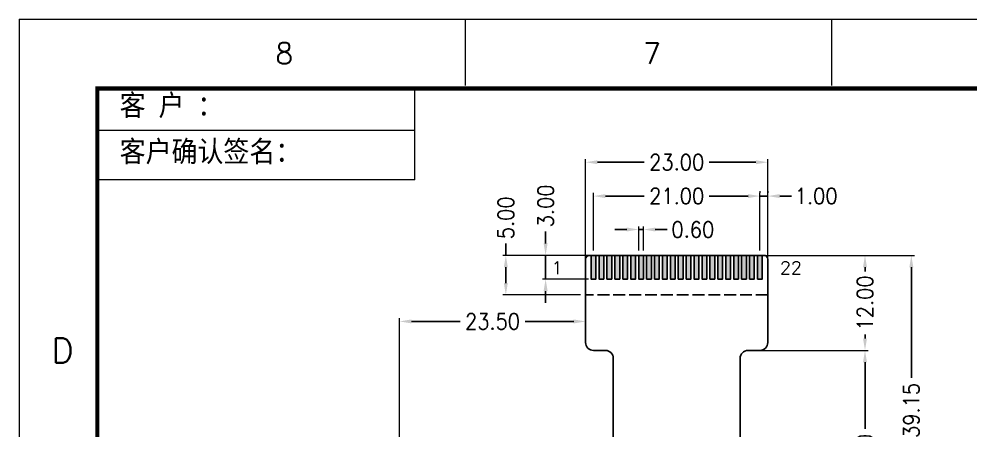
# Model space of a CAD drawing. Header units: millimetres. Extents: x 2413 to 2805, y 744 to 1021.
# Drawn here: x 2412.8 to 2533, y 969.4 to 1021.4 of the extents above; entities that cross this region are included whole.
import ezdxf

# ---------------------------------------------------------------- set-up
doc = ezdxf.new("R2010")
doc.units = ezdxf.units.MM
doc.linetypes.add('HIDDEN', pattern=[4, 3, -1])
doc.layers.add('D', color=4, linetype='Continuous')
doc.layers.add('F', color=2, linetype='Continuous')
doc.styles.add('ROMANS', font='romans.shx', dxfattribs={"width": 0.9})
doc.dimstyles.new('ISO-25-1', dxfattribs={"dimtxt": 2, "dimasz": 1.5, "dimexe": 0.4, "dimexo": 0.625, "dimgap": 0.5, "dimtad": 0, "dimzin": 1, "dimdsep": 46, "dimtxsty": 'ROMANS', "dimcen": 2.5, "dimclrd": 4, "dimclre": 4, "dimclrt": 4, "dimadec": 0, "dimazin": 0, "dimtfac": 1, "dimtmove": 0, "dimatfit": 3, "dimfxl": 1, "dimlwe": 0, "dimarcsym": 0})

# ---------------------------------------------------------------- blocks, each defined once
blk = doc.blocks.new('*D180')
at = {"layer": 'D', "color": 0, "lineweight": 0}
for p, q in [((2460.84, 957.39), (2460.84, 983.63)), ((2484.34, 983.58), (2484.34, 983.63))]:
    blk.add_line(p, q, dxfattribs=at)
at = {"layer": 'D', "color": 0, "lineweight": -2}
for p, q in [((2462.34, 983.23), (2468.49, 983.23)), ((2482.84, 983.23), (2476.69, 983.23))]:
    blk.add_line(p, q, dxfattribs=at)
at = {"layer": 'D', "color": 0}
for points in [[(2462.34, 983.48), (2462.34, 982.98), (2460.84, 983.23)], [(2482.84, 983.48), (2482.84, 982.98), (2484.34, 983.23)]]:
    blk.add_solid(points, dxfattribs=at)
at = {"layer": 'Defpoints', "color": 0}
for p in [(2484.34, 983.23), (2484.34, 982.96), (2460.84, 956.76)]:
    blk.add_point(p, dxfattribs=at)
at = {"layer": 'D', "color": 0, "insert": (2472.59, 983.23), "char_height": 2, "attachment_point": 5, "style": 'ROMANS'}
blk.add_mtext('23.50', dxfattribs=at)
blk = doc.blocks.new('*D181')
at = {"layer": 'D', "color": 0, "lineweight": 0}
for p, q in [((2491.04, 992.2), (2491.04, 995.23)), ((2491.64, 992.2), (2491.64, 995.23))]:
    blk.add_line(p, q, dxfattribs=at)
at = {"layer": 'D', "color": 0, "lineweight": -2}
for p, q in [((2489.54, 994.83), (2488.04, 994.83)), ((2491.04, 994.83), (2491.64, 994.83)), ((2493.14, 994.83), (2494.64, 994.83))]:
    blk.add_line(p, q, dxfattribs=at)
at = {"layer": 'D', "color": 0}
for points in [[(2489.54, 995.08), (2489.54, 994.58), (2491.04, 994.83)], [(2493.14, 995.08), (2493.14, 994.58), (2491.64, 994.83)]]:
    blk.add_solid(points, dxfattribs=at)
at = {"layer": 'Defpoints', "color": 0}
for p in [(2491.64, 994.83), (2491.04, 991.57), (2491.64, 991.57)]:
    blk.add_point(p, dxfattribs=at)
at = {"layer": 'D', "color": 0, "insert": (2497.88, 994.83), "char_height": 2, "attachment_point": 5, "style": 'ROMANS'}
blk.add_mtext('0.60', dxfattribs=at)
blk = doc.blocks.new('*D182')
at = {"layer": 'D', "color": 0, "lineweight": 0}
for p, q in [((2485.34, 992.2), (2485.34, 999.45)), ((2506.34, 992.2), (2506.34, 999.45))]:
    blk.add_line(p, q, dxfattribs=at)
at = {"layer": 'D', "color": 0, "lineweight": -2}
for p, q in [((2486.84, 999.05), (2491.74, 999.05)), ((2504.84, 999.05), (2499.94, 999.05))]:
    blk.add_line(p, q, dxfattribs=at)
at = {"layer": 'D', "color": 0}
for points in [[(2486.84, 999.3), (2486.84, 998.8), (2485.34, 999.05)], [(2504.84, 999.3), (2504.84, 998.8), (2506.34, 999.05)]]:
    blk.add_solid(points, dxfattribs=at)
at = {"layer": 'Defpoints', "color": 0}
for p in [(2506.34, 999.05), (2485.34, 991.57), (2506.34, 991.57)]:
    blk.add_point(p, dxfattribs=at)
at = {"layer": 'D', "color": 0, "insert": (2495.84, 999.05), "char_height": 2, "attachment_point": 5, "style": 'ROMANS'}
blk.add_mtext('21.00', dxfattribs=at)
blk = doc.blocks.new('*D183')
at = {"layer": 'D', "color": 0, "lineweight": 0}
for p, q in [((2484.34, 990.37), (2484.34, 1003.72)), ((2507.34, 990.37), (2507.34, 1003.72))]:
    blk.add_line(p, q, dxfattribs=at)
at = {"layer": 'D', "color": 0, "lineweight": -2}
for p, q in [((2485.84, 1003.32), (2491.74, 1003.32)), ((2505.84, 1003.32), (2499.94, 1003.32))]:
    blk.add_line(p, q, dxfattribs=at)
at = {"layer": 'D', "color": 0}
for points in [[(2485.84, 1003.57), (2485.84, 1003.07), (2484.34, 1003.32)], [(2505.84, 1003.57), (2505.84, 1003.07), (2507.34, 1003.32)]]:
    blk.add_solid(points, dxfattribs=at)
at = {"layer": 'Defpoints', "color": 0}
for p in [(2507.34, 1003.32), (2484.34, 989.75), (2507.34, 989.75)]:
    blk.add_point(p, dxfattribs=at)
at = {"layer": 'D', "color": 0, "insert": (2495.84, 1003.32), "char_height": 2, "attachment_point": 5, "style": 'ROMANS'}
blk.add_mtext('23.00', dxfattribs=at)
blk = doc.blocks.new('*D184')
at = {"layer": 'D', "color": 0, "lineweight": -2}
for p, q in [((2504.84, 999.05), (2503.34, 999.05)), ((2506.34, 999.05), (2507.34, 999.05)), ((2508.84, 999.05), (2510.34, 999.05))]:
    blk.add_line(p, q, dxfattribs=at)
at = {"layer": 'D', "color": 0, "lineweight": 0}
for p, q in [((2506.34, 999.68), (2506.34, 999.45)), ((2507.34, 999.68), (2507.34, 999.45))]:
    blk.add_line(p, q, dxfattribs=at)
at = {"layer": 'D', "color": 0}
for points in [[(2504.84, 999.3), (2504.84, 998.8), (2506.34, 999.05)], [(2508.84, 999.3), (2508.84, 998.8), (2507.34, 999.05)]]:
    blk.add_solid(points, dxfattribs=at)
at = {"layer": 'Defpoints', "color": 0}
for p in [(2506.34, 999.05), (2507.34, 999.05), (2507.34, 999.05)]:
    blk.add_point(p, dxfattribs=at)
at = {"layer": 'D', "color": 0, "insert": (2513.45, 999.05), "char_height": 2, "attachment_point": 5, "style": 'ROMANS'}
blk.add_mtext('1.00', dxfattribs=at)
blk = doc.blocks.new('*D185')
at = {"layer": 'D', "color": 0, "lineweight": -2}
for p, q in [((2479.29, 993.07), (2479.29, 994.57)), ((2479.29, 988.57), (2479.29, 991.57)), ((2479.29, 987.07), (2479.29, 985.57))]:
    blk.add_line(p, q, dxfattribs=at)
at = {"layer": 'D', "color": 0, "lineweight": 0}
for p, q in [((2484.71, 991.57), (2478.89, 991.57)), ((2484.71, 988.57), (2478.89, 988.57))]:
    blk.add_line(p, q, dxfattribs=at)
at = {"layer": 'D', "color": 0}
for points in [[(2479.04, 993.07), (2479.54, 993.07), (2479.29, 991.57)], [(2479.04, 987.07), (2479.54, 987.07), (2479.29, 988.57)]]:
    blk.add_solid(points, dxfattribs=at)
at = {"layer": 'Defpoints', "color": 0}
for p in [(2479.29, 991.57), (2485.34, 991.57), (2485.34, 988.57)]:
    blk.add_point(p, dxfattribs=at)
at = {"layer": 'D', "color": 0, "insert": (2479.29, 997.81), "char_height": 2, "attachment_point": 5, "rotation": 90, "style": 'ROMANS'}
blk.add_mtext('3.00', dxfattribs=at)
blk = doc.blocks.new('*D186')
at = {"layer": 'D', "color": 0, "lineweight": -2}
for p, q in [((2474.27, 991.57), (2474.27, 993.07)), ((2474.27, 988.07), (2474.27, 990.07))]:
    blk.add_line(p, q, dxfattribs=at)
at = {"layer": 'D', "color": 0, "lineweight": 0}
for p, q in [((2483.71, 991.57), (2473.87, 991.57)), ((2483.71, 986.57), (2473.87, 986.57))]:
    blk.add_line(p, q, dxfattribs=at)
at = {"layer": 'D', "color": 0}
for points in [[(2474.02, 990.07), (2474.52, 990.07), (2474.27, 991.57)], [(2474.02, 988.07), (2474.52, 988.07), (2474.27, 986.57)]]:
    blk.add_solid(points, dxfattribs=at)
at = {"layer": 'Defpoints', "color": 0}
for p in [(2474.27, 991.57), (2484.34, 991.57), (2484.34, 986.57)]:
    blk.add_point(p, dxfattribs=at)
at = {"layer": 'D', "color": 0, "insert": (2474.27, 996.31), "char_height": 2, "attachment_point": 5, "rotation": 90, "style": 'ROMANS'}
blk.add_mtext('5.00', dxfattribs=at)
blk = doc.blocks.new('*D194')
at = {"layer": 'D', "color": 0, "lineweight": 0}
for p, q in [((2506.96, 991.57), (2525.86, 991.57)), ((2531.06, 952.42), (2525.06, 952.42))]:
    blk.add_line(p, q, dxfattribs=at)
at = {"layer": 'D', "color": 0, "lineweight": -2}
for p, q in [((2525.46, 990.07), (2525.46, 976.1)), ((2525.46, 953.92), (2525.46, 967.9))]:
    blk.add_line(p, q, dxfattribs=at)
at = {"layer": 'D', "color": 0}
for points in [[(2525.21, 990.07), (2525.71, 990.07), (2525.46, 991.57)], [(2525.21, 953.92), (2525.71, 953.92), (2525.46, 952.42)]]:
    blk.add_solid(points, dxfattribs=at)
at = {"layer": 'Defpoints', "color": 0}
for p in [(2506.34, 991.57), (2525.46, 991.57), (2531.69, 952.42)]:
    blk.add_point(p, dxfattribs=at)
at = {"layer": 'D', "color": 0, "insert": (2525.46, 972), "char_height": 2, "attachment_point": 5, "rotation": 90, "style": 'ROMANS'}
blk.add_mtext('39.15', dxfattribs=at)
blk = doc.blocks.new('*D212')
at = {"layer": 'D', "color": 0, "lineweight": 0}
for p, q in [((2506.26, 991.57), (2520.01, 991.57)), ((2506.21, 979.57), (2520.01, 979.57))]:
    blk.add_line(p, q, dxfattribs=at)
at = {"layer": 'D', "color": 0, "lineweight": -2}
for p, q in [((2519.61, 990.07), (2519.61, 989.54)), ((2519.61, 981.07), (2519.61, 981.6))]:
    blk.add_line(p, q, dxfattribs=at)
at = {"layer": 'D', "color": 0}
for points in [[(2519.36, 990.07), (2519.86, 990.07), (2519.61, 991.57)], [(2519.36, 981.07), (2519.86, 981.07), (2519.61, 979.57)]]:
    blk.add_solid(points, dxfattribs=at)
at = {"layer": 'Defpoints', "color": 0}
for p in [(2505.64, 991.57), (2519.61, 991.57), (2505.59, 979.57)]:
    blk.add_point(p, dxfattribs=at)
at = {"layer": 'D', "color": 0, "insert": (2519.61, 985.57), "char_height": 2, "attachment_point": 5, "rotation": 90, "style": 'ROMANS'}
blk.add_mtext('12.00', dxfattribs=at)
blk = doc.blocks.new('*D213')
at = {"layer": 'D', "color": 0, "lineweight": 0}
for p, q in [((2518.98, 979.57), (2519.21, 979.57)), ((2518.98, 951.57), (2519.21, 951.57))]:
    blk.add_line(p, q, dxfattribs=at)
at = {"layer": 'D', "color": 0, "lineweight": -2}
for p, q in [((2519.61, 978.07), (2519.61, 969.67)), ((2519.61, 953.07), (2519.61, 961.47))]:
    blk.add_line(p, q, dxfattribs=at)
at = {"layer": 'D', "color": 0}
for points in [[(2519.36, 978.07), (2519.86, 978.07), (2519.61, 979.57)], [(2519.36, 953.07), (2519.86, 953.07), (2519.61, 951.57)]]:
    blk.add_solid(points, dxfattribs=at)
at = {"layer": 'Defpoints', "color": 0}
for p in [(2519.61, 979.57), (2519.61, 951.57), (2519.61, 951.57)]:
    blk.add_point(p, dxfattribs=at)
at = {"layer": 'D', "color": 0, "insert": (2519.61, 965.57), "char_height": 2, "attachment_point": 5, "rotation": 90, "style": 'ROMANS'}
blk.add_mtext('28.00', dxfattribs=at)

msp = doc.modelspace()

# ---------------------------------------------------------------- hatches: boundary and pattern name
at = {"ltscale": 6.286513}
h = msp.add_hatch(color=256, dxfattribs=at)
h.paths.add_polyline_path([(2506.039, 991.571), (2506.639, 991.571), (2506.639, 988.571), (2506.039, 988.571)])
h.paths.add_polyline_path([(2505.039, 991.571), (2505.639, 991.571), (2505.639, 988.571), (2505.039, 988.571)])
h.paths.add_polyline_path([(2504.039, 991.571), (2504.639, 991.571), (2504.639, 988.571), (2504.039, 988.571)])
h.paths.add_polyline_path([(2503.039, 991.571), (2503.639, 991.571), (2503.639, 988.571), (2503.039, 988.571)])
h.paths.add_polyline_path([(2502.039, 991.571), (2502.639, 991.571), (2502.639, 988.571), (2502.039, 988.571)])
h.paths.add_polyline_path([(2501.039, 991.571), (2501.639, 991.571), (2501.639, 988.571), (2501.039, 988.571)])
h.paths.add_polyline_path([(2500.039, 991.571), (2500.639, 991.571), (2500.639, 988.571), (2500.039, 988.571)])
h.paths.add_polyline_path([(2499.039, 991.571), (2499.639, 991.571), (2499.639, 988.571), (2499.039, 988.571)])
h.paths.add_polyline_path([(2498.039, 991.571), (2498.639, 991.571), (2498.639, 988.571), (2498.039, 988.571)])
h.paths.add_polyline_path([(2497.039, 991.571), (2497.639, 991.571), (2497.639, 988.571), (2497.039, 988.571)])
h.paths.add_polyline_path([(2496.039, 991.571), (2496.639, 991.571), (2496.639, 988.571), (2496.039, 988.571)])
h.paths.add_polyline_path([(2495.039, 991.571), (2495.639, 991.571), (2495.639, 988.571), (2495.039, 988.571)])
h.paths.add_polyline_path([(2494.039, 991.571), (2494.639, 991.571), (2494.639, 988.571), (2494.039, 988.571)])
h.paths.add_polyline_path([(2493.039, 991.571), (2493.639, 991.571), (2493.639, 988.571), (2493.039, 988.571)])
h.paths.add_polyline_path([(2492.039, 991.571), (2492.639, 991.571), (2492.639, 988.571), (2492.039, 988.571)])
h.paths.add_polyline_path([(2491.039, 991.571), (2491.639, 991.571), (2491.639, 988.571), (2491.039, 988.571)])
h.paths.add_polyline_path([(2490.039, 991.571), (2490.639, 991.571), (2490.639, 988.571), (2490.039, 988.571)])
h.paths.add_polyline_path([(2489.039, 991.571), (2489.639, 991.571), (2489.639, 988.571), (2489.039, 988.571)])
h.paths.add_polyline_path([(2488.039, 991.571), (2488.639, 991.571), (2488.639, 988.571), (2488.039, 988.571)])
h.paths.add_polyline_path([(2487.039, 991.571), (2487.639, 991.571), (2487.639, 988.571), (2487.039, 988.571)])
h.paths.add_polyline_path([(2486.039, 991.571), (2486.639, 991.571), (2486.639, 988.571), (2486.039, 988.571)])
h.paths.add_polyline_path([(2485.039, 991.571), (2485.639, 991.571), (2485.639, 988.571), (2485.039, 988.571)])
edge = h.paths.add_edge_path()
edge.add_line((2495.639, 991.571), (2496.039, 991.571))
edge.add_line((2484.839, 991.571), (2506.839, 991.571))

# ---------------------------------------------------------------- linework, layer by layer
at = {"layer": 'D', "color": 0, "linetype": 'ByBlock', "lineweight": 0}
for p, q in [((2412.816, 1021.389), (2412.816, 744.07)), ((2412.816, 1021.389), (2805.013, 1021.389)), ((2469.121, 1021.389), (2469.121, 1013.002)), ((2515.378, 1021.389), (2515.378, 1013.002)), ((2462.763, 1001.084), (2462.763, 1012.614)), ((2462.763, 1007.345), (2422.691, 1007.345)), ((2462.763, 1001.084), (2422.691, 1001.084))]:
    msp.add_line(p, q, dxfattribs=at)
at = {"layer": 'D', "color": 0, "linetype": 'ByBlock', "lineweight": 0, "const_width": 0.515}
msp.add_lwpolyline([(2793.286, 1012.621), (2422.691, 1012.621), (2422.691, 752.838), (2793.286, 752.838), (2793.286, 1012.621)], dxfattribs=at)
at = {"layer": 'F', "ltscale": 6.286513}
for p, q in [((2484.839, 991.571), (2506.839, 991.571)), ((2495.639, 991.571), (2496.039, 991.571)), ((2484.339, 991.071), (2484.339, 980.571)), ((2507.339, 991.071), (2507.339, 980.571)), ((2485.339, 979.571), (2486.839, 979.571)), ((2504.839, 979.571), (2506.339, 979.571)), ((2487.839, 978.571), (2487.839, 949.571)), ((2503.839, 978.571), (2503.839, 949.571))]:
    msp.add_line(p, q, dxfattribs=at)
at = {"layer": 'F', "linetype": 'HIDDEN', "ltscale": 0.5}
msp.add_line((2507.339, 986.571), (2484.339, 986.571), dxfattribs=at)
at = {"layer": 'F', "ltscale": 6.286513}
for points in [[(2485.039, 991.571), (2485.639, 991.571), (2485.639, 988.571), (2485.039, 988.571)], [(2486.039, 991.571), (2486.639, 991.571), (2486.639, 988.571), (2486.039, 988.571)], [(2487.039, 991.571), (2487.639, 991.571), (2487.639, 988.571), (2487.039, 988.571)], [(2488.039, 991.571), (2488.639, 991.571), (2488.639, 988.571), (2488.039, 988.571)], [(2489.039, 991.571), (2489.639, 991.571), (2489.639, 988.571), (2489.039, 988.571)], [(2490.039, 991.571), (2490.639, 991.571), (2490.639, 988.571), (2490.039, 988.571)], [(2491.039, 991.571), (2491.639, 991.571), (2491.639, 988.571), (2491.039, 988.571)], [(2492.039, 991.571), (2492.639, 991.571), (2492.639, 988.571), (2492.039, 988.571)], [(2493.039, 991.571), (2493.639, 991.571), (2493.639, 988.571), (2493.039, 988.571)], [(2494.039, 991.571), (2494.639, 991.571), (2494.639, 988.571), (2494.039, 988.571)], [(2495.039, 991.571), (2495.639, 991.571), (2495.639, 988.571), (2495.039, 988.571)], [(2496.039, 991.571), (2496.639, 991.571), (2496.639, 988.571), (2496.039, 988.571)], [(2497.039, 991.571), (2497.639, 991.571), (2497.639, 988.571), (2497.039, 988.571)], [(2498.039, 991.571), (2498.639, 991.571), (2498.639, 988.571), (2498.039, 988.571)], [(2499.039, 991.571), (2499.639, 991.571), (2499.639, 988.571), (2499.039, 988.571)], [(2500.039, 991.571), (2500.639, 991.571), (2500.639, 988.571), (2500.039, 988.571)], [(2501.039, 991.571), (2501.639, 991.571), (2501.639, 988.571), (2501.039, 988.571)], [(2502.039, 991.571), (2502.639, 991.571), (2502.639, 988.571), (2502.039, 988.571)], [(2503.039, 991.571), (2503.639, 991.571), (2503.639, 988.571), (2503.039, 988.571)], [(2504.039, 991.571), (2504.639, 991.571), (2504.639, 988.571), (2504.039, 988.571)], [(2505.039, 991.571), (2505.639, 991.571), (2505.639, 988.571), (2505.039, 988.571)], [(2506.039, 991.571), (2506.639, 991.571), (2506.639, 988.571), (2506.039, 988.571)]]:
    msp.add_lwpolyline(points, close=True, dxfattribs=at)
for centre, radius, start, end in [((2484.839, 991.071), 0.5, 90, 180), ((2506.839, 991.071), 0.5, 0, 90), ((2485.339, 980.571), 1, 180, 270), ((2486.839, 978.571), 1, 360, 90), ((2504.839, 978.571), 1, 90, 180), ((2506.339, 980.571), 1, 270, 0)]:
    msp.add_arc(centre, radius, start, end, dxfattribs=at)

# ---------------------------------------------------------------- texts
at = {"layer": 'D', "color": 0, "linetype": 'ByBlock', "lineweight": 0, "style": 'ROMANS'}
for s, height, p in [('8', 2.621, (2445.182, 1015.75)), ('7', 2.621, (2491.61, 1015.75)), ('D', 3.086, (2416.939, 978.018))]:
    msp.add_text(s, height=height, dxfattribs=at).set_placement(p)
at = {"layer": 'D', "style": 'ROMANS'}
for s, height, p in [('1', 1.602, (2480.038, 989.198)), ('22', 1.6024, (2508.881, 989.198))]:
    msp.add_text(s, height=height, dxfattribs=at).set_placement(p)
at = {"layer": 'D', "color": 0, "linetype": 'ByBlock', "lineweight": 0, "char_height": 2.66785, "attachment_point": 1, "style": 'ROMANS'}
for s, insert, width in [('{\\fSimSun|b0|i0|c134|p2;客 户 ：   }', (2425.516, 1011.863), 47.76007), ('{\\fSimSun|b0|i0|c134|p2;客户确认签名：}', (2425.516, 1006.03), 35.36818)]:
    msp.add_mtext(s, dxfattribs=dict(at, insert=insert, width=width))

# ---------------------------------------------------------------- dimensions: what is measured, and where the dimension line sits
at = {"layer": 'D', "color": 0}
for base, p1, p2, picture, middle in [((2507.339, 1003.32), (2484.339, 989.746), (2507.339, 989.746), '*D183', (2495.839, 1003.32)), ((2506.339, 999.051), (2485.339, 991.571), (2506.339, 991.571), '*D182', (2495.839, 999.051)), ((2507.339, 999.051), (2506.339, 999.051), (2507.339, 999.051), '*D184', (2513.453, 999.051)), ((2491.639, 994.831), (2491.039, 991.571), (2491.639, 991.571), '*D181', (2497.882, 994.831)), ((2484.339, 983.226), (2460.839, 956.76), (2484.339, 982.956), '*D180', (2472.589, 983.226))]:
    dim = msp.add_linear_dim(base=base, p1=p1, p2=p2, dimstyle='ISO-25-1', override={"dimclrd": 0, "dimclre": 0, "dimclrt": 0, "dimfxl": 1.25}, dxfattribs=at)
    dim.commit()
    dim.dimension.update_dxf_attribs({"geometry": picture, "text_midpoint": middle})
for base, p1, p2, picture, middle in [((2479.294, 991.571), (2485.339, 988.571), (2485.339, 991.571), '*D185', (2479.294, 997.814)), ((2474.265, 991.571), (2484.339, 986.571), (2484.339, 991.571), '*D186', (2474.265, 996.314)), ((2519.606, 991.571), (2505.589, 979.571), (2505.639, 991.571), '*D212', (2519.606, 985.571)), ((2525.464, 991.571), (2531.689, 952.421), (2506.339, 991.571), '*D194', (2525.464, 971.996)), ((2519.606, 951.571), (2519.606, 979.571), (2519.606, 951.571), '*D213', (2519.606, 965.571))]:
    dim = msp.add_linear_dim(base=base, p1=p1, p2=p2, angle=90, dimstyle='ISO-25-1', override={"dimclrd": 0, "dimclre": 0, "dimclrt": 0, "dimfxl": 1.25}, dxfattribs=at)
    dim.commit()
    dim.dimension.update_dxf_attribs({"geometry": picture, "text_midpoint": middle})

doc.saveas('drawing.dxf')
